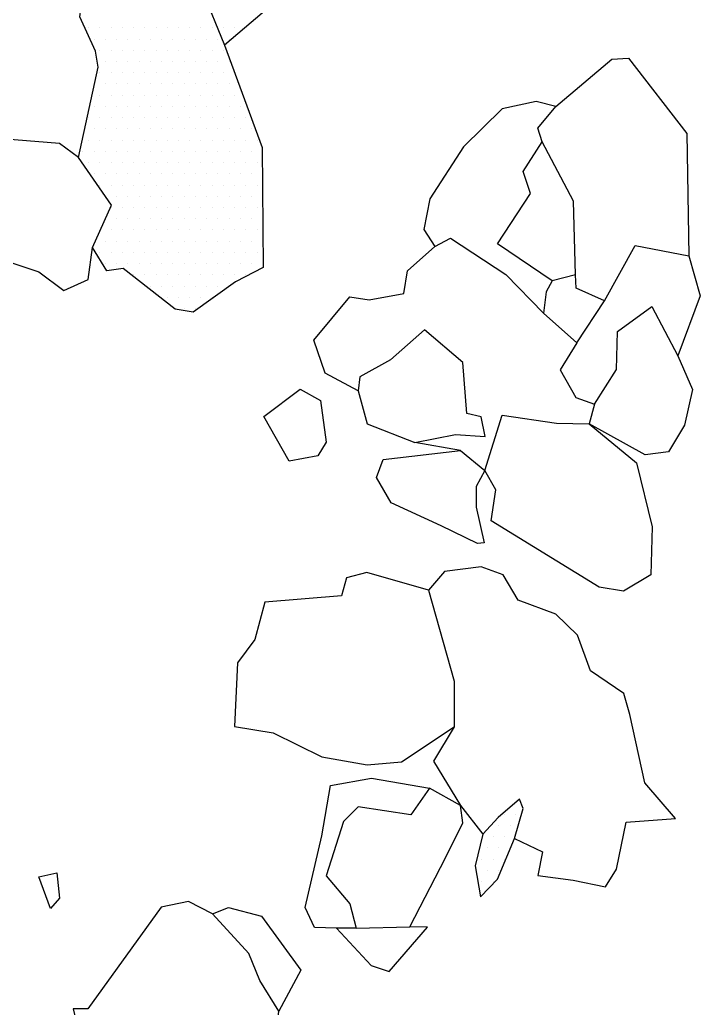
# Model space of a CAD drawing. Header units: metres. Extents: x 384 to 540, y -1842 to -1503.
# Drawn here: x 461.7 to 537.4, y -1697.9 to -1587.9 of the extents above; entities that cross this region are included whole.
import ezdxf

# ---------------------------------------------------------------- set-up
doc = ezdxf.new("R2010")
doc.units = ezdxf.units.M
doc.header["$LTSCALE"] = 25
doc.header["$MEASUREMENT"] = 0
doc.layers.get('0').update_dxf_attribs({"linetype": 'CONTINUOUS'})
doc.layers.add('STEINE', color=4, linetype='CONTINUOUS')
doc.layers.add('STEINESCHRAFF', color=4, linetype='CONTINUOUS')

# ---------------------------------------------------------------- blocks, each defined once
blk = doc.blocks.new('*X3')
at = {"color": 0}
for p, q in [((515.625, -1676.25), (515.625, -1676.25)), ((516.875, -1676.25), (516.875, -1676.25)), ((515, -1677.5), (515, -1677.5)), ((516.25, -1677.5), (516.25, -1677.5)), ((514.375, -1678.75), (514.375, -1678.75)), ((515.625, -1678.75), (515.625, -1678.75)), ((513.75, -1680), (513.75, -1680)), ((515, -1680), (515, -1680)), ((516.25, -1680), (516.25, -1680)), ((513.125, -1681.25), (513.125, -1681.25)), ((514.375, -1681.25), (514.375, -1681.25)), ((515.625, -1681.25), (515.625, -1681.25)), ((512.5, -1682.5), (512.5, -1682.5)), ((513.75, -1682.5), (513.75, -1682.5)), ((515, -1682.5), (515, -1682.5)), ((513.125, -1683.75), (513.125, -1683.75)), ((514.375, -1683.75), (514.375, -1683.75))]:
    blk.add_line(p, q, dxfattribs=at)
blk = doc.blocks.new('*X4')
at = {"color": 0}
for p, q in [((469.375, -1588.75), (469.375, -1588.75)), ((470.625, -1588.75), (470.625, -1588.75)), ((471.875, -1588.75), (471.875, -1588.75)), ((473.125, -1588.75), (473.125, -1588.75)), ((474.375, -1588.75), (474.375, -1588.75)), ((475.625, -1588.75), (475.625, -1588.75)), ((476.875, -1588.75), (476.875, -1588.75)), ((478.125, -1588.75), (478.125, -1588.75)), ((479.375, -1588.75), (479.375, -1588.75)), ((480.625, -1588.75), (480.625, -1588.75)), ((481.875, -1588.75), (481.875, -1588.75)), ((483.125, -1588.75), (483.125, -1588.75)), ((484.375, -1588.75), (484.375, -1588.75)), ((485.625, -1588.75), (485.625, -1588.75)), ((470, -1590), (470, -1590)), ((471.25, -1590), (471.25, -1590)), ((472.5, -1590), (472.5, -1590)), ((473.75, -1590), (473.75, -1590)), ((475, -1590), (475, -1590)), ((476.25, -1590), (476.25, -1590)), ((477.5, -1590), (477.5, -1590)), ((478.75, -1590), (478.75, -1590)), ((480, -1590), (480, -1590)), ((481.25, -1590), (481.25, -1590)), ((482.5, -1590), (482.5, -1590)), ((483.75, -1590), (483.75, -1590)), ((485, -1590), (485, -1590)), ((470.625, -1591.25), (470.625, -1591.25)), ((471.875, -1591.25), (471.875, -1591.25)), ((473.125, -1591.25), (473.125, -1591.25)), ((474.375, -1591.25), (474.375, -1591.25)), ((475.625, -1591.25), (475.625, -1591.25)), ((476.875, -1591.25), (476.875, -1591.25)), ((478.125, -1591.25), (478.125, -1591.25)), ((479.375, -1591.25), (479.375, -1591.25)), ((480.625, -1591.25), (480.625, -1591.25)), ((481.875, -1591.25), (481.875, -1591.25)), ((483.125, -1591.25), (483.125, -1591.25)), ((484.375, -1591.25), (484.375, -1591.25)), ((471.25, -1592.5), (471.25, -1592.5)), ((472.5, -1592.5), (472.5, -1592.5)), ((473.75, -1592.5), (473.75, -1592.5)), ((475, -1592.5), (475, -1592.5)), ((476.25, -1592.5), (476.25, -1592.5)), ((477.5, -1592.5), (477.5, -1592.5)), ((478.75, -1592.5), (478.75, -1592.5)), ((480, -1592.5), (480, -1592.5)), ((481.25, -1592.5), (481.25, -1592.5)), ((482.5, -1592.5), (482.5, -1592.5)), ((483.75, -1592.5), (483.75, -1592.5)), ((485, -1592.5), (485, -1592.5)), ((470.625, -1593.75), (470.625, -1593.75)), ((471.875, -1593.75), (471.875, -1593.75)), ((473.125, -1593.75), (473.125, -1593.75)), ((474.375, -1593.75), (474.375, -1593.75)), ((475.625, -1593.75), (475.625, -1593.75)), ((476.875, -1593.75), (476.875, -1593.75)), ((478.125, -1593.75), (478.125, -1593.75)), ((479.375, -1593.75), (479.375, -1593.75)), ((480.625, -1593.75), (480.625, -1593.75)), ((481.875, -1593.75), (481.875, -1593.75)), ((483.125, -1593.75), (483.125, -1593.75)), ((484.375, -1593.75), (484.375, -1593.75)), ((485.625, -1593.75), (485.625, -1593.75)), ((471.25, -1595), (471.25, -1595)), ((472.5, -1595), (472.5, -1595)), ((473.75, -1595), (473.75, -1595)), ((475, -1595), (475, -1595)), ((476.25, -1595), (476.25, -1595)), ((477.5, -1595), (477.5, -1595)), ((478.75, -1595), (478.75, -1595)), ((480, -1595), (480, -1595)), ((481.25, -1595), (481.25, -1595)), ((482.5, -1595), (482.5, -1595)), ((483.75, -1595), (483.75, -1595)), ((485, -1595), (485, -1595)), ((470.625, -1596.25), (470.625, -1596.25)), ((471.875, -1596.25), (471.875, -1596.25)), ((473.125, -1596.25), (473.125, -1596.25)), ((474.375, -1596.25), (474.375, -1596.25)), ((475.625, -1596.25), (475.625, -1596.25)), ((476.875, -1596.25), (476.875, -1596.25)), ((478.125, -1596.25), (478.125, -1596.25)), ((479.375, -1596.25), (479.375, -1596.25)), ((480.625, -1596.25), (480.625, -1596.25)), ((481.875, -1596.25), (481.875, -1596.25)), ((483.125, -1596.25), (483.125, -1596.25)), ((484.375, -1596.25), (484.375, -1596.25)), ((485.625, -1596.25), (485.625, -1596.25)), ((470, -1597.5), (470, -1597.5)), ((471.25, -1597.5), (471.25, -1597.5)), ((472.5, -1597.5), (472.5, -1597.5)), ((473.75, -1597.5), (473.75, -1597.5)), ((475, -1597.5), (475, -1597.5)), ((476.25, -1597.5), (476.25, -1597.5)), ((477.5, -1597.5), (477.5, -1597.5)), ((478.75, -1597.5), (478.75, -1597.5)), ((480, -1597.5), (480, -1597.5)), ((481.25, -1597.5), (481.25, -1597.5)), ((482.5, -1597.5), (482.5, -1597.5)), ((483.75, -1597.5), (483.75, -1597.5)), ((485, -1597.5), (485, -1597.5)), ((486.25, -1597.5), (486.25, -1597.5)), ((469.375, -1598.75), (469.375, -1598.75)), ((470.625, -1598.75), (470.625, -1598.75)), ((471.875, -1598.75), (471.875, -1598.75)), ((473.125, -1598.75), (473.125, -1598.75)), ((474.375, -1598.75), (474.375, -1598.75)), ((475.625, -1598.75), (475.625, -1598.75)), ((476.875, -1598.75), (476.875, -1598.75)), ((478.125, -1598.75), (478.125, -1598.75)), ((479.375, -1598.75), (479.375, -1598.75)), ((480.625, -1598.75), (480.625, -1598.75)), ((481.875, -1598.75), (481.875, -1598.75)), ((483.125, -1598.75), (483.125, -1598.75)), ((484.375, -1598.75), (484.375, -1598.75)), ((485.625, -1598.75), (485.625, -1598.75)), ((486.875, -1598.75), (486.875, -1598.75)), ((470, -1600), (470, -1600)), ((471.25, -1600), (471.25, -1600)), ((472.5, -1600), (472.5, -1600)), ((473.75, -1600), (473.75, -1600)), ((475, -1600), (475, -1600)), ((476.25, -1600), (476.25, -1600)), ((477.5, -1600), (477.5, -1600)), ((478.75, -1600), (478.75, -1600)), ((480, -1600), (480, -1600)), ((481.25, -1600), (481.25, -1600)), ((482.5, -1600), (482.5, -1600)), ((483.75, -1600), (483.75, -1600)), ((485, -1600), (485, -1600)), ((486.25, -1600), (486.25, -1600)), ((487.5, -1600), (487.5, -1600)), ((469.375, -1601.25), (469.375, -1601.25)), ((470.625, -1601.25), (470.625, -1601.25)), ((471.875, -1601.25), (471.875, -1601.25)), ((473.125, -1601.25), (473.125, -1601.25)), ((474.375, -1601.25), (474.375, -1601.25)), ((475.625, -1601.25), (475.625, -1601.25)), ((476.875, -1601.25), (476.875, -1601.25)), ((478.125, -1601.25), (478.125, -1601.25)), ((479.375, -1601.25), (479.375, -1601.25)), ((480.625, -1601.25), (480.625, -1601.25)), ((481.875, -1601.25), (481.875, -1601.25)), ((483.125, -1601.25), (483.125, -1601.25)), ((484.375, -1601.25), (484.375, -1601.25)), ((485.625, -1601.25), (485.625, -1601.25)), ((486.875, -1601.25), (486.875, -1601.25)), ((488.125, -1601.25), (488.125, -1601.25)), ((468.75, -1602.5), (468.75, -1602.5)), ((470, -1602.5), (470, -1602.5)), ((471.25, -1602.5), (471.25, -1602.5)), ((472.5, -1602.5), (472.5, -1602.5)), ((473.75, -1602.5), (473.75, -1602.5)), ((475, -1602.5), (475, -1602.5)), ((476.25, -1602.5), (476.25, -1602.5)), ((477.5, -1602.5), (477.5, -1602.5)), ((478.75, -1602.5), (478.75, -1602.5)), ((480, -1602.5), (480, -1602.5)), ((481.25, -1602.5), (481.25, -1602.5)), ((482.5, -1602.5), (482.5, -1602.5)), ((483.75, -1602.5), (483.75, -1602.5)), ((485, -1602.5), (485, -1602.5)), ((486.25, -1602.5), (486.25, -1602.5)), ((487.5, -1602.5), (487.5, -1602.5)), ((469.375, -1603.75), (469.375, -1603.75)), ((470.625, -1603.75), (470.625, -1603.75)), ((471.875, -1603.75), (471.875, -1603.75)), ((473.125, -1603.75), (473.125, -1603.75)), ((474.375, -1603.75), (474.375, -1603.75)), ((475.625, -1603.75), (475.625, -1603.75)), ((476.875, -1603.75), (476.875, -1603.75)), ((478.125, -1603.75), (478.125, -1603.75)), ((479.375, -1603.75), (479.375, -1603.75)), ((480.625, -1603.75), (480.625, -1603.75)), ((481.875, -1603.75), (481.875, -1603.75)), ((483.125, -1603.75), (483.125, -1603.75)), ((484.375, -1603.75), (484.375, -1603.75)), ((485.625, -1603.75), (485.625, -1603.75)), ((486.875, -1603.75), (486.875, -1603.75)), ((488.125, -1603.75), (488.125, -1603.75)), ((470, -1605), (470, -1605)), ((471.25, -1605), (471.25, -1605)), ((472.5, -1605), (472.5, -1605)), ((473.75, -1605), (473.75, -1605)), ((475, -1605), (475, -1605)), ((476.25, -1605), (476.25, -1605)), ((477.5, -1605), (477.5, -1605)), ((478.75, -1605), (478.75, -1605)), ((480, -1605), (480, -1605)), ((481.25, -1605), (481.25, -1605)), ((482.5, -1605), (482.5, -1605)), ((483.75, -1605), (483.75, -1605)), ((485, -1605), (485, -1605)), ((486.25, -1605), (486.25, -1605)), ((487.5, -1605), (487.5, -1605)), ((470.625, -1606.25), (470.625, -1606.25)), ((471.875, -1606.25), (471.875, -1606.25)), ((473.125, -1606.25), (473.125, -1606.25)), ((474.375, -1606.25), (474.375, -1606.25)), ((475.625, -1606.25), (475.625, -1606.25)), ((476.875, -1606.25), (476.875, -1606.25)), ((478.125, -1606.25), (478.125, -1606.25)), ((479.375, -1606.25), (479.375, -1606.25)), ((480.625, -1606.25), (480.625, -1606.25)), ((481.875, -1606.25), (481.875, -1606.25)), ((483.125, -1606.25), (483.125, -1606.25)), ((484.375, -1606.25), (484.375, -1606.25)), ((485.625, -1606.25), (485.625, -1606.25)), ((486.875, -1606.25), (486.875, -1606.25)), ((488.125, -1606.25), (488.125, -1606.25)), ((471.25, -1607.5), (471.25, -1607.5)), ((472.5, -1607.5), (472.5, -1607.5)), ((473.75, -1607.5), (473.75, -1607.5)), ((475, -1607.5), (475, -1607.5)), ((476.25, -1607.5), (476.25, -1607.5)), ((477.5, -1607.5), (477.5, -1607.5)), ((478.75, -1607.5), (478.75, -1607.5)), ((480, -1607.5), (480, -1607.5)), ((481.25, -1607.5), (481.25, -1607.5)), ((482.5, -1607.5), (482.5, -1607.5)), ((483.75, -1607.5), (483.75, -1607.5)), ((485, -1607.5), (485, -1607.5)), ((486.25, -1607.5), (486.25, -1607.5)), ((487.5, -1607.5), (487.5, -1607.5)), ((471.875, -1608.75), (471.875, -1608.75)), ((473.125, -1608.75), (473.125, -1608.75)), ((474.375, -1608.75), (474.375, -1608.75)), ((475.625, -1608.75), (475.625, -1608.75)), ((476.875, -1608.75), (476.875, -1608.75)), ((478.125, -1608.75), (478.125, -1608.75)), ((479.375, -1608.75), (479.375, -1608.75)), ((480.625, -1608.75), (480.625, -1608.75)), ((481.875, -1608.75), (481.875, -1608.75)), ((483.125, -1608.75), (483.125, -1608.75)), ((484.375, -1608.75), (484.375, -1608.75)), ((485.625, -1608.75), (485.625, -1608.75)), ((486.875, -1608.75), (486.875, -1608.75)), ((488.125, -1608.75), (488.125, -1608.75)), ((471.25, -1610), (471.25, -1610)), ((472.5, -1610), (472.5, -1610)), ((473.75, -1610), (473.75, -1610)), ((475, -1610), (475, -1610)), ((476.25, -1610), (476.25, -1610)), ((477.5, -1610), (477.5, -1610)), ((478.75, -1610), (478.75, -1610)), ((480, -1610), (480, -1610)), ((481.25, -1610), (481.25, -1610)), ((482.5, -1610), (482.5, -1610)), ((483.75, -1610), (483.75, -1610)), ((485, -1610), (485, -1610)), ((486.25, -1610), (486.25, -1610)), ((487.5, -1610), (487.5, -1610)), ((471.875, -1611.25), (471.875, -1611.25)), ((473.125, -1611.25), (473.125, -1611.25)), ((474.375, -1611.25), (474.375, -1611.25)), ((475.625, -1611.25), (475.625, -1611.25)), ((476.875, -1611.25), (476.875, -1611.25)), ((478.125, -1611.25), (478.125, -1611.25)), ((479.375, -1611.25), (479.375, -1611.25)), ((480.625, -1611.25), (480.625, -1611.25)), ((481.875, -1611.25), (481.875, -1611.25)), ((483.125, -1611.25), (483.125, -1611.25)), ((484.375, -1611.25), (484.375, -1611.25)), ((485.625, -1611.25), (485.625, -1611.25)), ((486.875, -1611.25), (486.875, -1611.25)), ((488.125, -1611.25), (488.125, -1611.25)), ((471.25, -1612.5), (471.25, -1612.5)), ((472.5, -1612.5), (472.5, -1612.5)), ((473.75, -1612.5), (473.75, -1612.5)), ((475, -1612.5), (475, -1612.5)), ((476.25, -1612.5), (476.25, -1612.5)), ((477.5, -1612.5), (477.5, -1612.5)), ((478.75, -1612.5), (478.75, -1612.5)), ((480, -1612.5), (480, -1612.5)), ((481.25, -1612.5), (481.25, -1612.5)), ((482.5, -1612.5), (482.5, -1612.5)), ((483.75, -1612.5), (483.75, -1612.5)), ((485, -1612.5), (485, -1612.5)), ((486.25, -1612.5), (486.25, -1612.5)), ((487.5, -1612.5), (487.5, -1612.5)), ((488.75, -1612.5), (488.75, -1612.5)), ((470.625, -1613.75), (470.625, -1613.75)), ((471.875, -1613.75), (471.875, -1613.75)), ((473.125, -1613.75), (473.125, -1613.75)), ((474.375, -1613.75), (474.375, -1613.75)), ((475.625, -1613.75), (475.625, -1613.75)), ((476.875, -1613.75), (476.875, -1613.75)), ((478.125, -1613.75), (478.125, -1613.75)), ((479.375, -1613.75), (479.375, -1613.75)), ((480.625, -1613.75), (480.625, -1613.75)), ((481.875, -1613.75), (481.875, -1613.75)), ((483.125, -1613.75), (483.125, -1613.75)), ((484.375, -1613.75), (484.375, -1613.75)), ((485.625, -1613.75), (485.625, -1613.75)), ((486.875, -1613.75), (486.875, -1613.75)), ((488.125, -1613.75), (488.125, -1613.75)), ((471.25, -1615), (471.25, -1615)), ((472.5, -1615), (472.5, -1615)), ((473.75, -1615), (473.75, -1615)), ((475, -1615), (475, -1615)), ((476.25, -1615), (476.25, -1615)), ((477.5, -1615), (477.5, -1615)), ((478.75, -1615), (478.75, -1615)), ((480, -1615), (480, -1615)), ((481.25, -1615), (481.25, -1615)), ((482.5, -1615), (482.5, -1615)), ((483.75, -1615), (483.75, -1615)), ((485, -1615), (485, -1615)), ((486.25, -1615), (486.25, -1615)), ((487.5, -1615), (487.5, -1615)), ((488.75, -1615), (488.75, -1615)), ((474.375, -1616.25), (474.375, -1616.25)), ((475.625, -1616.25), (475.625, -1616.25)), ((476.875, -1616.25), (476.875, -1616.25)), ((478.125, -1616.25), (478.125, -1616.25)), ((479.375, -1616.25), (479.375, -1616.25)), ((480.625, -1616.25), (480.625, -1616.25)), ((481.875, -1616.25), (481.875, -1616.25)), ((483.125, -1616.25), (483.125, -1616.25)), ((484.375, -1616.25), (484.375, -1616.25)), ((485.625, -1616.25), (485.625, -1616.25)), ((486.875, -1616.25), (486.875, -1616.25)), ((476.25, -1617.5), (476.25, -1617.5)), ((477.5, -1617.5), (477.5, -1617.5)), ((478.75, -1617.5), (478.75, -1617.5)), ((480, -1617.5), (480, -1617.5)), ((481.25, -1617.5), (481.25, -1617.5)), ((482.5, -1617.5), (482.5, -1617.5)), ((483.75, -1617.5), (483.75, -1617.5)), ((485, -1617.5), (485, -1617.5)), ((478.125, -1618.75), (478.125, -1618.75)), ((479.375, -1618.75), (479.375, -1618.75)), ((480.625, -1618.75), (480.625, -1618.75)), ((481.875, -1618.75), (481.875, -1618.75)), ((483.125, -1618.75), (483.125, -1618.75)), ((480, -1620), (480, -1620)), ((481.25, -1620), (481.25, -1620))]:
    blk.add_line(p, q, dxfattribs=at)

msp = doc.modelspace()

# ---------------------------------------------------------------- linework, layer by layer
at = {"layer": 'STEINE'}
for points in [[(478.34, -1582.39), (478.19, -1578.15), (481.5, -1573.11), (485.33, -1571.53), (492.11, -1571.17), (490.99, -1577.29), (494.1, -1580.91), (490.89, -1585.19), (484.51, -1590.7)], [(468.24, -1603.19), (470.43, -1593.15), (470.13, -1591.36), (468.4, -1587.54), (468.75, -1585.04), (466.2, -1580.29), (466.31, -1577.8), (472.07, -1577.95), (478.34, -1582.39), (482.01, -1584.58), (484.51, -1590.7), (488.69, -1602.07), (488.79, -1615.43), (485.73, -1617.01), (480.99, -1620.38), (479, -1620.07), (473.23, -1615.53), (471.4, -1615.79), (469.82, -1613.19)], [(526.77, -1619.14), (523.62, -1617.72), (523.52, -1616.24), (523.32, -1608.05), (519.81, -1601.44), (519.35, -1599.92), (521.33, -1597.52), (527.59, -1592.24), (529.42, -1592.13), (535.93, -1600.53), (536.13, -1614.11)], [(521.33, -1597.52), (519.15, -1596.97), (515.38, -1597.78), (511.06, -1602), (507.34, -1607.8), (506.68, -1611.21), (507.9, -1613.09)], [(468.24, -1603.19), (466.15, -1601.61), (457.38, -1600.94), (453.81, -1609.97), (456.25, -1612.06), (457.83, -1613.9), (463.85, -1615.89), (466.61, -1617.98), (469.31, -1616.76), (469.82, -1613.19), (471.91, -1608.5), (468.24, -1603.19)], [(520.93, -1616.91), (514.87, -1612.78), (518.54, -1607.19), (517.72, -1604.75), (519.81, -1601.44)], [(499.36, -1629.16), (495.69, -1627.18), (494.42, -1623.52), (498.44, -1618.68), (500.58, -1619.04), (504.44, -1618.33), (504.85, -1615.78), (507.9, -1613.09), (509.63, -1612.17), (515.79, -1616.19), (519.96, -1620.52), (523.67, -1623.82), (521.84, -1626.82), (523.57, -1629.88), (525.65, -1630.64), (525.04, -1632.83)], [(523.67, -1623.82), (526.77, -1619.14), (530.18, -1612.99), (536.13, -1614.11), (537.41, -1618.59), (534.91, -1625.25)], [(523.52, -1616.24), (520.93, -1616.91), (520.26, -1618.13), (519.96, -1620.52)], [(525.65, -1630.64), (528.1, -1626.77), (528.2, -1622.55), (532.01, -1619.76), (534.91, -1625.25), (536.54, -1629.01), (535.67, -1632.98), (533.89, -1635.93), (531.3, -1636.29), (525.04, -1632.83), (525.04, -1632.83)], [(499.36, -1629.16), (500.37, -1632.82), (505.66, -1634.91), (510.19, -1634), (513.5, -1634.25), (513.04, -1632.06), (511.46, -1631.66), (511, -1626.01), (506.73, -1622.35), (502.97, -1625.7), (499.56, -1627.59), (499.36, -1629.16)], [(491.67, -1636.99), (488.88, -1632.01), (492.9, -1628.96), (495.18, -1630.23), (495.79, -1634.86), (494.88, -1636.38), (491.67, -1636.99)], [(514.16, -1643.61), (514.67, -1640.15), (513.45, -1638.01), (515.38, -1631.86), (521.43, -1632.73), (525.04, -1632.83), (530.33, -1637.15), (532.06, -1644.27), (531.91, -1649.61), (528.86, -1651.45), (526.16, -1650.99), (514.16, -1643.61)], [(510.75, -1635.78), (505.66, -1634.91)], [(513.39, -1646.05), (512.63, -1646.15), (508.61, -1644.17), (503.02, -1641.63), (501.39, -1638.78), (502.15, -1636.79), (510.75, -1635.78), (513.45, -1638.01), (512.48, -1639.79), (512.48, -1642.08), (513.39, -1646.05)], [(516.75, -1678.96), (519.85, -1680.44), (519.34, -1683.08), (523.26, -1683.59), (526.87, -1684.36), (528.09, -1682.37), (529.16, -1677.13), (534.65, -1676.73), (531.25, -1672.76), (529.57, -1665.18), (528.91, -1662.84), (525.19, -1660.3), (523.77, -1656.33), (521.33, -1653.99), (517.16, -1652.46), (515.48, -1649.61), (513.04, -1648.75), (508.97, -1649.26), (507.19, -1651.34), (510.03, -1661.46), (510.03, -1666.55), (507.74, -1670.37), (510.75, -1675.3), (513.24, -1678.5)], [(507.19, -1651.34), (500.32, -1649.36), (498.08, -1649.97), (497.52, -1651.95), (488.98, -1652.66), (487.86, -1656.83), (485.92, -1659.43), (485.62, -1666.5), (489.89, -1667.21), (495.33, -1669.86), (500.37, -1670.77), (504.18, -1670.42), (510.03, -1666.55)], [(496.96, -1688.93), (494.52, -1688.88), (493.45, -1686.64), (495.33, -1678.66), (496.3, -1673.06), (500.83, -1672.25), (507.29, -1673.37)], [(510.75, -1675.3), (507.29, -1673.37), (505.2, -1676.32), (499.35, -1675.45), (497.72, -1677.08), (495.79, -1683.13), (498.43, -1686.24), (499.15, -1688.93), (505.1, -1688.78), (509.07, -1681.1), (511, -1677.23), (510.75, -1675.3)], [(514.92, -1676.62), (513.24, -1678.5), (512.37, -1682.01), (512.98, -1685.47), (514.87, -1683.49), (516.75, -1678.96), (517.71, -1675.61), (517.31, -1674.59), (514.92, -1676.62)], [(465.12, -1686.74), (463.85, -1683.23), (465.83, -1682.77), (466.13, -1685.62), (465.12, -1686.74)], [(490.09, -1701.8), (490.55, -1698.19), (488.41, -1694.78), (487.19, -1691.78), (483.17, -1687.35), (480.48, -1685.98), (477.43, -1686.59), (469.29, -1697.93), (467.66, -1697.93), (468.27, -1700.37), (466.74, -1705.92), (469.08, -1708.87), (473.41, -1711.31), (478.54, -1712.53), (484.9, -1708.97)], [(483.17, -1687.35), (484.95, -1686.64), (488.62, -1687.61), (492.99, -1693.61), (490.55, -1698.19)], [(499.15, -1688.93), (496.96, -1688.93), (500.82, -1693.1), (502.81, -1693.76), (507.08, -1688.83), (505.1, -1688.78)]]:
    msp.add_lwpolyline(points, dxfattribs=at)

# ---------------------------------------------------------------- block references
at = {"layer": 'STEINESCHRAFF'}
for name in ['*X4', '*X3']:
    msp.add_blockref(name, (0, 0), dxfattribs=at)

doc.saveas('drawing.dxf')
